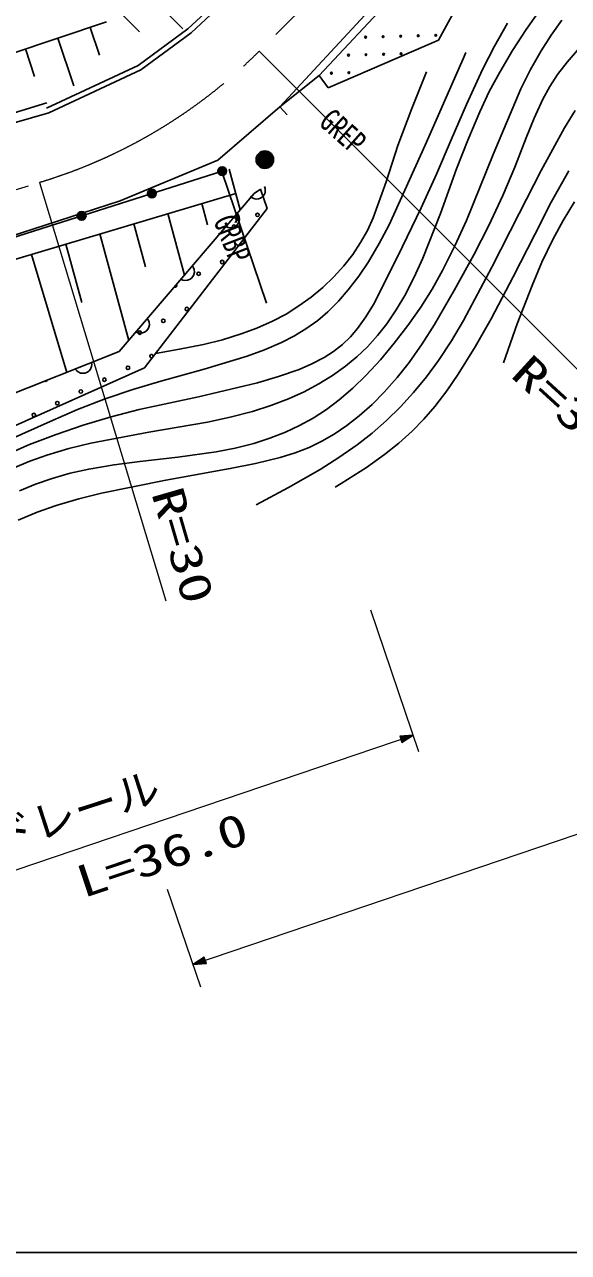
# Model space of a CAD drawing. Units: millimetres, scale not verified. Extents: x 40000 to 680000, y 20000 to 380000.
# Drawn here: x 381880 to 412870, y 205000 to 274984 of the extents above; entities that cross this region are included whole.
import ezdxf
from ezdxf.enums import TextEntityAlignment as Align

# ---------------------------------------------------------------- set-up
doc = ezdxf.new("R2010")
doc.units = ezdxf.units.MM
doc.header["$LTSCALE"] = 1000
doc.linetypes.add('CHAIN', pattern=[18.5, 12, -1.5, 3.5, -1.5])
for name, color, linetype, lineweight in [('M-BGD', 7, 'Continuous', 25), ('M-BGD-HTXT', 7, 'Continuous', 13), ('M-BMK', 2, 'CHAIN', 13), ('M-TTL-BAND', 7, 'Continuous', 25)]:
    doc.layers.add(name, color=color, linetype=linetype, lineweight=lineweight)
doc.styles.add('ＭＳ ゴシック', font='')
doc.styles.get('ＭＳ ゴシック').set_extended_font_data('MS Gothic')

# ---------------------------------------------------------------- blocks, each defined once
blk = doc.blocks.new('BUHIN106')
at = {"color": 7, "linetype": 'Continuous', "lineweight": 25}
for radius in [249, 220, 191, 161, 132, 97.5, 67.5, 38.8, 7.5]:
    blk.add_circle((0, 0), radius, dxfattribs=at)
blk = doc.blocks.new('BUHIN119')
at = {"color": 7, "linetype": 'Continuous', "lineweight": 25}
blk.add_lwpolyline([(-258, 429), (-138, 454), (-24, 452), (119, 428), (227, 364), (318, 281), (398, 149), (428, 30), (434, -95), (389, -236), (337, -337), (258, -429)], dxfattribs=at)
blk = doc.blocks.new('BUHIN120')
at = {"color": 7, "linetype": 'Continuous', "lineweight": 25}
blk.add_lwpolyline([(-428, 259), (-334, 337), (-232, 389), (-94, 434), (32, 428), (150, 397), (283, 317), (365, 226), (428, 118), (454, -27), (455, -141), (428, -259)], dxfattribs=at)
blk = doc.blocks.new('BUHIN133')
at = {"color": 7, "linetype": 'Continuous', "lineweight": 25}
for radius in [498, 440, 382, 322, 265, 195, 135, 77.5, 15]:
    blk.add_circle((0, 0), radius, dxfattribs=at)
blk = doc.blocks.new('BUHIN143')
at = {"color": 7, "linetype": 'Continuous', "lineweight": 13}
for points in [[(0, 0), (187, -750), (518, -574)], [(72, -136), (447, -559), (215, -682)], [(108, -202), (408, -547), (226, -644)], [(144, -270), (370, -536), (238, -606)], [(179, -336), (332, -524), (250, -568)]]:
    blk.add_lwpolyline(points, close=True, dxfattribs=at)
for points in [[(36, -68), (485, -570), (203, -720), (37, -69)], [(278, -521), (215, -404), (294, -512), (261, -530), (215, -404)]]:
    blk.add_lwpolyline(points, dxfattribs=at)
blk = doc.blocks.new('BUHIN142')
at = {"color": 7, "linetype": 'Continuous', "lineweight": 13}
for points in [[(0, 0), (-187, 750), (-518, 574)], [(-72, 136), (-447, 559), (-215, 682)], [(-108, 202), (-408, 547), (-226, 644)], [(-144, 270), (-370, 536), (-238, 606)], [(-179, 336), (-332, 524), (-250, 568)]]:
    blk.add_lwpolyline(points, close=True, dxfattribs=at)
for points in [[(-36, 68), (-485, 570), (-203, 720), (-37, 69)], [(-278, 521), (-215, 404), (-294, 512), (-261, 530), (-215, 404)]]:
    blk.add_lwpolyline(points, dxfattribs=at)

msp = doc.modelspace()

# ---------------------------------------------------------------- linework, layer by layer
at = {"layer": 'M-BGD'}
for p, q in [((402470, 285349), (391181, 274742)), ((402676, 285130), (391374, 274511)), ((396433, 270301), (409835, 284760)), ((398662, 272075), (406446, 280402)), ((405457, 274090), (408548, 279726)), ((388531, 277109), (390899, 274731)), ((387208, 275791), (388432, 274562)), ((386546, 275133), (381002, 273285)), ((385622, 274825), (386153, 273232)), ((391181, 274742), (388357, 272653)), ((391374, 274511), (388511, 272394)), ((383774, 274209), (384682, 271486)), ((399170, 271381), (405457, 274090)), ((381926, 273593), (382448, 272029)), ((388357, 272653), (383132, 270225)), ((388511, 272394), (383258, 269953)), ((396433, 270301), (398662, 272075)), ((398662, 272075), (399170, 271381)), ((377963, 268944), (383150, 270520)), ((392897, 267258), (396433, 270301)), ((396433, 270301), (396843, 269835)), ((383258, 269953), (378108, 268466)), ((387328, 264943), (392897, 267258)), ((393537, 266751), (394168, 264420)), ((361097, 256439), (393144, 266626)), ((393114, 266616), (395657, 259099)), ((367273, 257402), (393913, 265364)), ((387267, 256346), (394963, 265350)), ((394963, 265350), (395330, 265604)), ((395330, 265604), (395699, 264503)), ((387328, 264943), (361097, 256439)), ((391977, 264786), (392309, 263560)), ((395699, 264503), (388708, 255423)), ((390042, 264207), (390991, 260703)), ((388106, 263629), (388771, 261173)), ((384235, 262472), (385135, 259149)), ((386171, 263050), (387813, 256985)), ((382268, 261884), (384279, 255156)), ((375077, 251494), (387267, 256346)), ((388708, 255423), (375560, 249547))]:
    msp.add_line(p, q, dxfattribs=at)
for points in [[(411249, 275808), (410467, 274706), (409684, 273506), (408953, 272278), (408356, 271160), (407814, 270016), (407129, 268396), (406500, 266753), (405572, 264217), (404576, 261674), (404089, 260594), (403545, 259536), (403060, 258715), (402522, 257922), (401999, 257256), (401424, 256622), (400815, 256043), (400164, 255507), (399432, 254986), (398656, 254508), (397804, 254057), (396928, 253661), (395903, 253268), (394865, 252934), (393591, 252598), (392302, 252320), (388968, 251751), (385662, 251126), (384404, 250816), (383149, 250446), (382180, 250100), (381232, 249697)], [(381009, 250541), (382168, 251042), (383685, 251622), (385228, 252148), (386806, 252621), (388412, 253039), (391788, 253772), (395160, 254565), (396345, 254917), (397529, 255331), (398256, 255644), (398957, 256011), (399491, 256353), (399993, 256746), (400443, 257181), (400859, 257667), (401328, 258324), (401753, 259023), (403153, 261790), (404475, 264534), (405353, 266452), (406188, 268422), (407056, 270434), (407978, 272419), (408657, 273753), (409395, 275069)], [(381591, 248407), (382512, 248791), (383456, 249120), (384486, 249410), (385537, 249644), (386984, 249892), (388446, 250081), (390616, 250326), (392793, 250633), (393873, 250844), (394936, 251113), (395854, 251405), (396749, 251752), (397553, 252129), (398327, 252557), (399078, 253048), (399797, 253590), (400576, 254259), (401318, 254975), (402152, 255874), (402945, 256817), (403723, 257829), (404454, 258878), (405099, 259908), (405692, 260968), (406400, 262377), (407053, 263811), (408575, 267578), (410152, 271317), (410704, 272415), (411314, 273495), (411881, 274384), (412497, 275238)], [(381003, 251312), (383346, 252363), (384897, 253036), (386475, 253656), (388051, 254184), (389653, 254657), (392105, 255334), (394567, 256077), (395553, 256439), (396511, 256854), (397256, 257238), (397967, 257672), (398585, 258120), (399169, 258617), (399765, 259210), (400328, 259855), (400929, 260644), (401480, 261468), (402093, 262506), (402650, 263569), (404699, 268110), (406711, 272684), (406864, 273032), (407021, 273389)], [(413384, 273520), (412791, 272842), (412249, 272130), (411808, 271448), (411417, 270732), (410915, 269647), (410462, 268524), (409822, 266864), (409130, 265233), (408329, 263537), (407474, 261867), (406383, 259858), (405242, 257882), (404541, 256788), (403790, 255726), (403112, 254867), (402379, 254035), (401687, 253337), (400947, 252676), (400248, 252129), (399516, 251633), (398824, 251233), (398098, 250883), (397291, 250569), (396453, 250307), (395041, 249966), (393601, 249680), (389926, 249010), (386264, 248282), (384966, 247957), (383683, 247573), (382589, 247187), (381513, 246743)], [(404789, 272291), (403941, 270200), (403148, 268083), (402476, 266012), (401749, 263970), (401416, 263248), (401028, 262553), (400579, 261881), (400079, 261241), (399500, 260600), (398876, 260001), (398215, 259449), (397517, 258945), (396778, 258486), (396000, 258074), (395122, 257683), (394221, 257347), (393158, 257022), (392071, 256753), (390710, 256477), (389332, 256232)], [(395083, 247614), (396921, 248596), (398723, 249628), (399795, 250306), (400840, 251038), (401688, 251703), (402506, 252421), (403299, 253200), (404049, 254022), (404779, 254913), (405460, 255839), (406199, 256956), (406893, 258115), (408511, 261153), (410072, 264214), (411324, 266657), (412642, 269097), (413251, 270091)], [(412894, 266655), (411895, 264856), (410946, 263024), (409729, 260604), (408461, 258214), (407554, 256623), (406593, 255059), (405948, 254116), (405257, 253209), (404638, 252491), (403968, 251806), (403202, 251117), (402396, 250473), (401359, 249736), (400285, 249047), (399929, 248827), (399572, 248608)], [(395557, 265762), (395590, 265645), (395596, 265531), (395581, 265386), (395525, 265274), (395448, 265178), (395321, 265090), (395204, 265052), (395080, 265038), (394937, 265073), (394832, 265119), (394736, 265192)], [(409167, 255705), (409952, 257917), (410795, 260112), (411362, 261434), (411988, 262738), (412571, 263821), (413214, 264885)]]:
    msp.add_lwpolyline(points, dxfattribs=at)
for centre, radius in [((402310, 274292), 49.8), ((403310, 274318), 49.8), ((404310, 274344), 49.8), ((405309, 274370), 49.8), ((401311, 274266), 49.8), ((400337, 273240), 49.8), ((401337, 273266), 49.8), ((402336, 273292), 49.8), ((403336, 273318), 49.8), ((399363, 272214), 49.8), ((400363, 272241), 49.8), ((395152, 264134), 99.5), ((393810, 263464), 99.5), ((393139, 261451), 99.5), ((391797, 260781), 99.5), ((391126, 258768), 99.5), ((389784, 258098), 99.5), ((388443, 257427), 99.5), ((387772, 255415), 99.5), ((386430, 254744), 99.5), ((385088, 254073), 99.5), ((383746, 253403), 99.5), ((382405, 252732), 99.5)]:
    msp.add_circle(centre, radius, dxfattribs=at)
for centre, start, end in [((390455, 260110), 242.20382, 36.75246), ((389113, 256085), 355.58883, 289.23259), ((383076, 254744), 240.35719, 343.05408)]:
    msp.add_arc(centre, 99.5, start, end, dxfattribs=at)
at = {"layer": 'M-BGD-HTXT'}
for p, q in [((395257, 273476), (415387, 253309)), ((382730, 265988), (389928, 242132)), ((391470, 221404), (464121, 246070)), ((404346, 233535), (401607, 241603)), ((369722, 222836), (404025, 234482)), ((390013, 225696), (391903, 220130))]:
    msp.add_line(p, q, dxfattribs=at)
at = {"layer": 'M-BMK'}
for p, q in [((408236, 286431), (395257, 273476)), ((365822, 260886), (382730, 265988))]:
    msp.add_line(p, q, dxfattribs=at)
msp.add_arc((374064, 294709), 30000, 286.79041, 314.94719, dxfattribs=at)
at = {"layer": 'M-TTL-BAND'}
msp.add_line((40000, 205000), (579000, 205000), dxfattribs=at)

# ---------------------------------------------------------------- block references
at = {"layer": 'M-BGD', "rotation": 260.6994}
for name, p in [('BUHIN133', (395573, 267282)), ('BUHIN106', (393144, 266626)), ('BUHIN106', (389138, 265352)), ('BUHIN106', (385132, 264079)), ('BUHIN120', (393680, 263849)), ('BUHIN120', (391115, 260848)), ('BUHIN120', (388549, 257846)), ('BUHIN119', (385235, 255537))]:
    msp.add_blockref(name, p, dxfattribs=at)
at = {"layer": 'M-BGD-HTXT', "rotation": 260.6994}
for name, p in [('BUHIN143', (404025, 234482)), ('BUHIN142', (391470, 221404))]:
    msp.add_blockref(name, p, dxfattribs=at)

# ---------------------------------------------------------------- texts
at = {"layer": 'M-BGD-HTXT', "style": 'ＭＳ ゴシック'}
for s, height, rotation, width, p in [('GREP', 1320, 318.3, 0.75, (398319, 269015)), ('GRBP', 1320, 291.2, 0.75, (392259, 263667)), ('R=30', 1833, 317.6, 1.35, (409124, 254552)), ('R=30', 1833, 286.2, 1.35, (388567, 248128)), ('L=36.0', 1833, 18.5, 1.35, (385393, 224658))]:
    msp.add_text(s, height=height, rotation=rotation, dxfattribs=dict(at, width=width)).set_placement(p, align=Align.BOTTOM_LEFT)
msp.add_text('ガードレール', height=1833, rotation=18, dxfattribs=at).set_placement((375673, 225621), align=Align.BOTTOM_LEFT)

doc.saveas('drawing.dxf')
